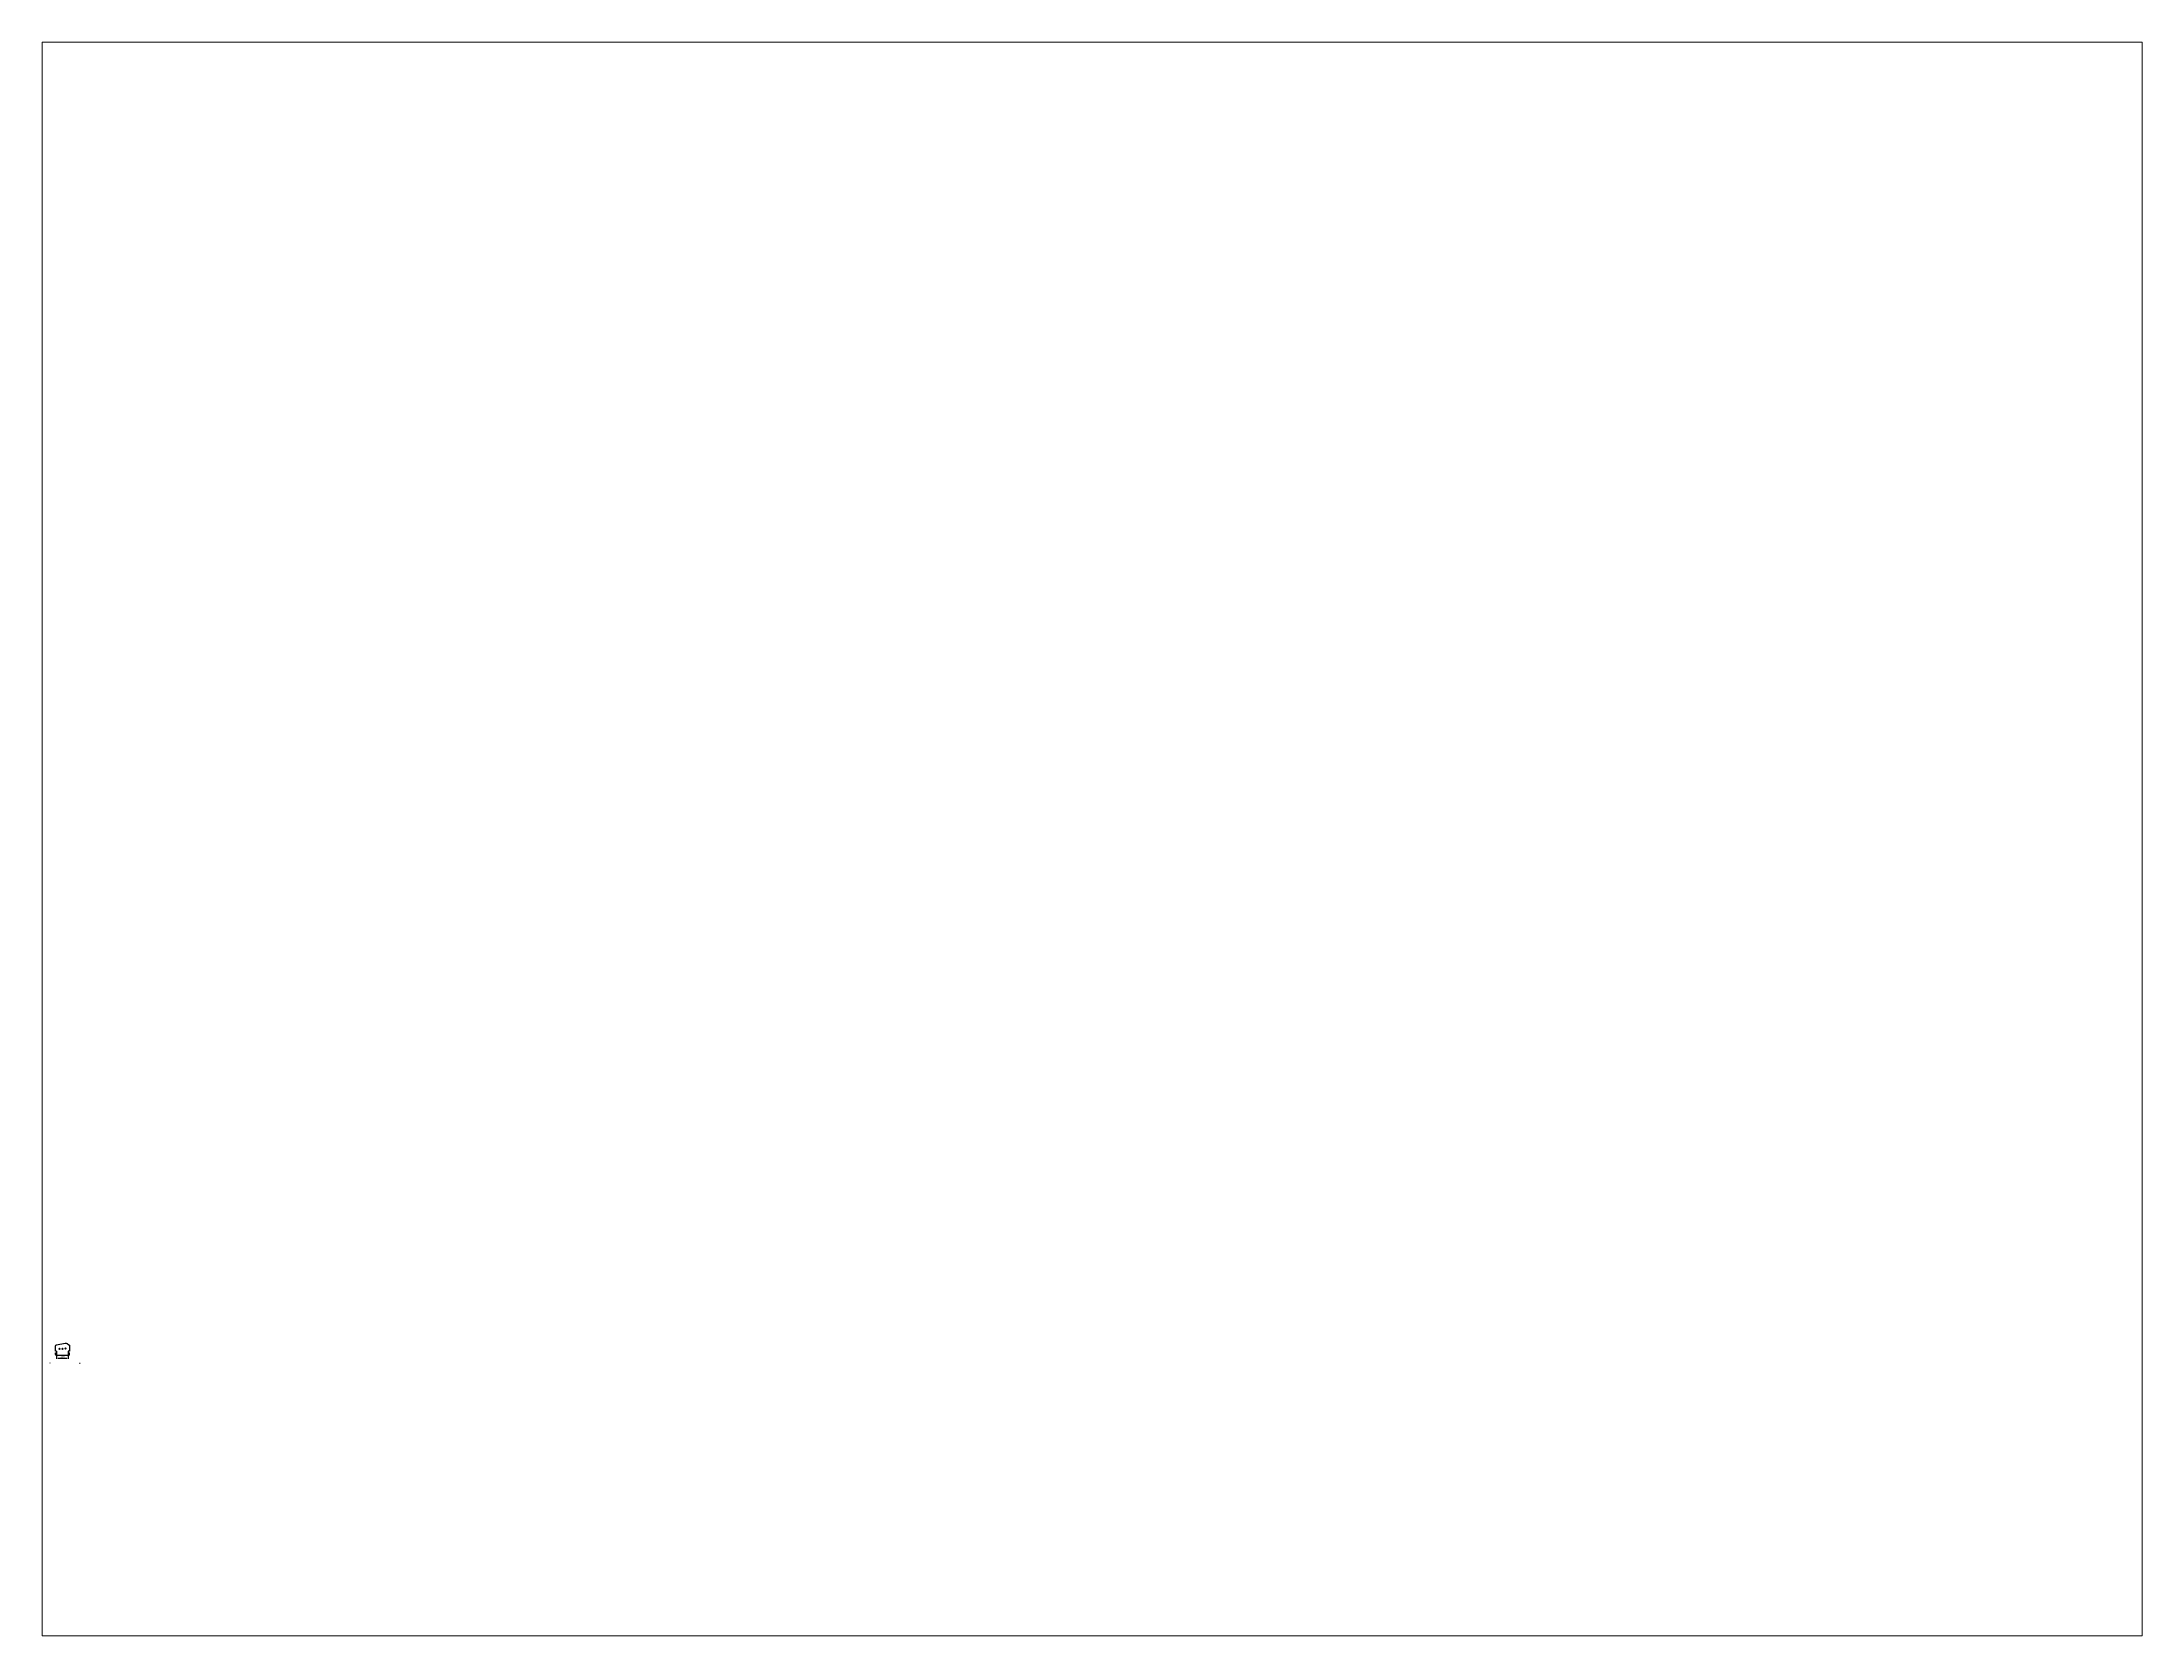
# Paper-space layout '布局1' of a CAD drawing. Header units: millimetres. Extents: x 26 to 231, y 20 to 176.
# The model-space entities are those that its viewports show. They can reach past a viewport. Long polylines and large blocks are cut down to what shows.
import ezdxf
from ezdxf import colors
from ezdxf.entities.mleader import LeaderData, LeaderLine
from ezdxf.math import Vec2, Vec3

# ---------------------------------------------------------------- set-up
doc = ezdxf.new("R2010")
doc.units = ezdxf.units.MM
doc.styles.get("Standard").update_dxf_attribs({"font": 'arial.ttf'})
doc.dimstyles.new('ISO-25', dxfattribs={"dimtxt": 2.5, "dimasz": 2.5, "dimexe": 1.25, "dimexo": 0.625, "dimtad": 1, "dimtxsty": 'Standard', "dimcen": 2.5, "dimadec": 0, "dimazin": 0, "dimtfac": 1, "dimtmove": 0, "dimatfit": 3, "dimfxl": 1, "dimarcsym": 0})

# ---------------------------------------------------------------- blocks, each defined once
blk = doc.blocks.new('*D15')
at = {"color": 0, "lineweight": -2, "transparency": 16777216}
for p, q in [((11.8, 16.1), (11.8, 6.6)), ((14.3, 7.8), (29.2, 7.8)), ((31.7, 16.1), (31.7, 6.6))]:
    blk.add_line(p, q, dxfattribs=at)
at = {"color": 0, "transparency": 16777216}
for points in [[(14.3, 8.2), (14.3, 7.4), (11.8, 7.8)], [(29.2, 8.2), (29.2, 7.4), (31.7, 7.8)]]:
    blk.add_solid(points, dxfattribs=at)
at = {"layer": 'Defpoints', "color": 0, "transparency": 16777216}
for p in [(11.8, 16.7), (31.7, 16.7), (31.7, 7.8)]:
    blk.add_point(p, dxfattribs=at)
at = {"color": 0, "transparency": 16777216, "insert": (21.7, 9.9), "char_height": 2.5, "attachment_point": 5}
blk.add_mtext('19,9', dxfattribs=at)

msp = doc.modelspace()

# ---------------------------------------------------------------- linework, layer by layer
at = {"color": 0}
for p, q in [((11.766, 19.761), (9.766, 19.761)), ((11.766, 19.711), (11.766, 19.761))]:
    msp.add_line(p, q, dxfattribs=at)
for p, q in [((9.766, 16.711), (11.766, 16.711)), ((11.766, 19.711), (11.766, 16.711)), ((33.766, 19.761), (31.666, 19.761)), ((31.666, 19.761), (31.666, 16.711)), ((31.666, 16.711), (33.766, 16.711))]:
    msp.add_line(p, q)
for points in [[(9.766, 19.761), (9.766, 28.533, -0.36397023), (11.419, 30.502), (26.359, 33.137, -0.17632698), (29.727, 32.543), (32.766, 30.788, -0.26794919), (33.766, 29.056), (33.766, 19.761)], [(11.766, 12.211, -0.41421356), (9.766, 14.211), (9.766, 16.711)], [(31.766, 12.211, 0.41421356), (33.766, 14.211), (33.766, 16.711)]]:
    msp.add_lwpolyline(points, format="xyb")
msp.add_lwpolyline([(31.766, 12.211), (11.766, 12.211)])
for centre in [(16.766, 23.711), (21.766, 23.711), (26.766, 24.211)]:
    msp.add_circle(centre, 1)
for points in [[(0, 0), (0.333, 0), (0.667, 0), (1, 0)], [(0, 0), (0.333, 0), (0.667, 0), (1, 0)], [(50.64, -0.91), (50.974, -0.91), (51.307, -0.91), (51.64, -0.91)], [(50.64, -0.91), (50.974, -0.91), (51.307, -0.91), (51.64, -0.91)]]:
    msp.add_open_spline(points, degree=3)

# ---------------------------------------------------------------- dimensions: what is measured, and where the dimension line sits
dim = msp.add_linear_dim(base=(31.666, 7.81), p1=(11.766, 16.711), p2=(31.666, 16.711), dimstyle='ISO-25')
dim.commit()
dim.dimension.update_dxf_attribs({"geometry": '*D15', "text_midpoint": (21.716, 9.937)})

# ---------------------------------------------------------------- leaders
ml = msp.add_multileader_mtext('Standard')
ml.set_content('', color=256)
ml.set_leader_properties()
ml.build(insert=Vec2(0, 0))
ctx = ml.context
ctx.base_point, ctx.plane_origin = Vec3(3550.772, 1778.594), Vec3(3572.826, 1787.923)
ctx.text_align_type = 2
notes = []
notes.append((ctx, [(0, (0, 0, 0), (0, 0), (1, 0), 1, [])]))
ctx.mtext.insert, ctx.mtext.alignment, ctx.mtext.flow_direction = Vec3(3552.772, 1780.594), 3, 5
ml = msp.add_multileader_mtext('Standard')
ml.set_content('', color=256)
ml.set_leader_properties()
ml.build(insert=Vec2(0, 0))
ctx = ml.context
ctx.base_point, ctx.plane_origin = Vec3(3601.413, 1777.684), Vec3(3623.466, 1787.013)
ctx.text_align_type = 2
notes.append((ctx, [(0, (0, 0, 0), (0, 0), (1, 0), 1, [])]))
ctx.mtext.insert, ctx.mtext.alignment, ctx.mtext.flow_direction = Vec3(3603.413, 1779.684), 3, 5
for ctx, leaders in notes:
    for number, flags, end, landing, length, lines in leaders:
        leader = LeaderData()
        leader.index, (leader.has_last_leader_line, leader.has_dogleg_vector, leader.attachment_direction) = number, flags
        leader.last_leader_point, leader.dogleg_vector, leader.dogleg_length = Vec3(end), Vec3(landing), length
        for number, points, colour, breaks in lines:
            line = LeaderLine()
            line.index, line.vertices, line.color, line.breaks = number, Vec3.list(points), colors.encode_raw_color(colour), breaks
            leader.lines.append(line)
        ctx.leaders.append(leader)

psp = doc.layouts.new('布局1')

# ---------------------------------------------------------------- viewports
at = {"layer": '0'}
psp.add_viewport(center=(128.5, 97.5), size=(205.6, 156), view_center_point=(1776.141, 892.224), view_height=2715.27726, dxfattribs=at)

doc.saveas('drawing.dxf')
